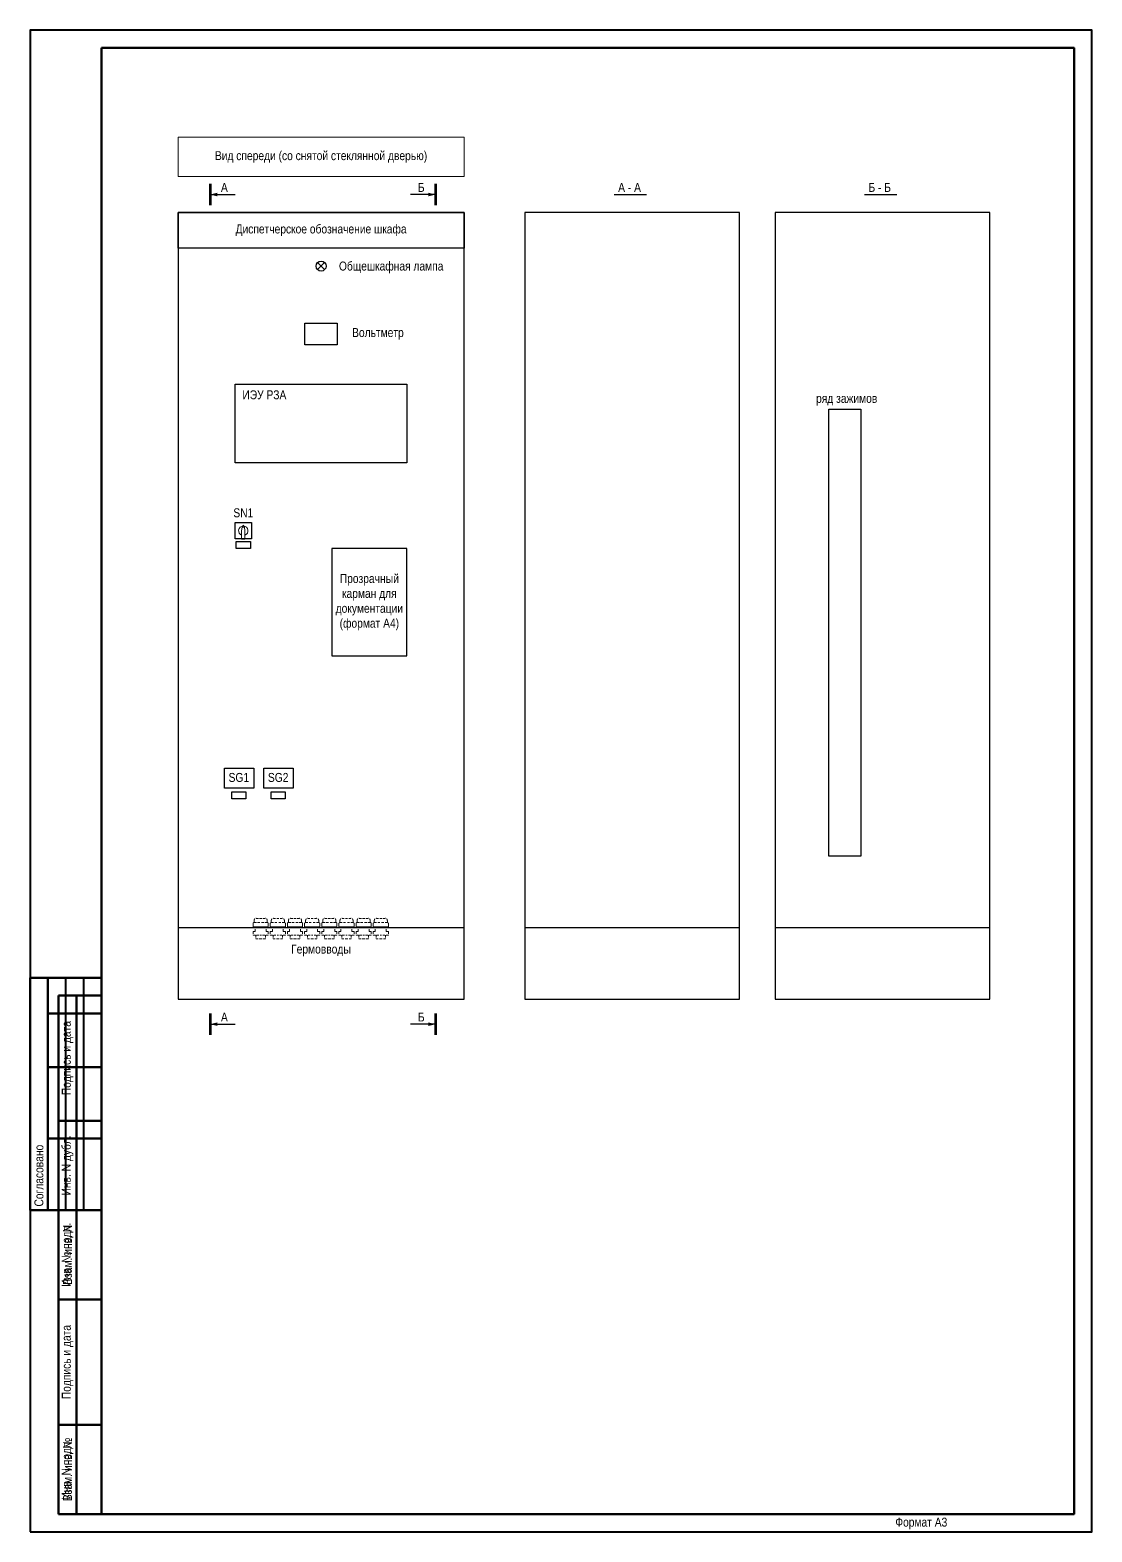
# Model space of a CAD drawing. Header units: millimetres. Extents: x 2179 to 12176, y -20554 to -12004.
# Drawn here: x 11879 to 12176, y -15681 to -15261 of the extents above; entities that cross this region are included whole.
import ezdxf
from ezdxf.enums import TextEntityAlignment as Align

# ---------------------------------------------------------------- set-up
doc = ezdxf.new("R2010")
doc.units = ezdxf.units.MM
doc.linetypes.add('Standard', pattern=[0])
doc.linetypes.add('штриховая2', pattern=[9.525, 6.35, -3.175])
doc.layers.add('Free_graphics', color=56, linetype='Continuous')
doc.layers.add('Основная', color=7, linetype='Continuous', lineweight=30)
doc.layers.add('Толстая', color=7, linetype='Continuous', lineweight=53)
doc.layers.add('Рамка внешняя', color=8, linetype='Continuous', lineweight=40, plot=False)
doc.styles.add('2.5_Gost_RD', font='ARIALN.TTF', dxfattribs={"height": 2.5})
doc.styles.add('Narrow', font='ARIALN.TTF')
doc.styles.get("Standard").update_dxf_attribs({"font": 'ARIALN.TTF'})
doc.styles.add('Компоновка', font='ARIALN.TTF', dxfattribs={"height": 2.5})

# ---------------------------------------------------------------- blocks, each defined once
blk = doc.blocks.new('*T86')
at = {"color": 0, "linetype": 'ByBlock', "lineweight": 50, "transparency": 16777216}
for p, q in [((0, 0), (0, 85)), ((0, 85), (12, 85)), ((5, 0), (5, 85)), ((12, 0), (12, 85)), ((0, 60), (12, 60)), ((0, 25), (12, 25)), ((0, 0), (12, 0))]:
    blk.add_line(p, q, dxfattribs=at)
at = {"color": 0, "transparency": 16777216, "char_height": 2.5, "attachment_point": 5, "rotation": 90, "style": '2.5_Gost_RD'}
for s, insert, width in [('Инв. № подл.', (2.5, 72.5), 23), ('Подпись и дата', (2.5, 42.5), 33), ('Взам. инв. №', (2.5, 12.5), 23)]:
    blk.add_mtext(s, dxfattribs=dict(at, insert=insert, width=width))
blk = doc.blocks.new('*T87')
at = {"color": 0, "linetype": 'ByBlock', "lineweight": 50, "transparency": 16777216}
for p, q in [((0, 0), (0, 65)), ((0, 65), (20, 65)), ((5, 0), (5, 65)), ((20, 0), (20, 65)), ((5, 55), (20, 55)), ((5, 40), (20, 40)), ((5, 20), (20, 20)), ((0, 0), (20, 0))]:
    blk.add_line(p, q, dxfattribs=at)
at = {"color": 0, "linetype": 'ByBlock', "lineweight": -2, "transparency": 16777216}
for p, q in [((10, 0), (10, 65)), ((15, 0), (15, 65))]:
    blk.add_line(p, q, dxfattribs=at)
at = {"color": 0, "transparency": 16777216, "insert": (2.5, 1), "char_height": 2.5, "width": 63, "attachment_point": 4, "rotation": 90, "style": '2.5_Gost_RD'}
blk.add_mtext('Согласовано', dxfattribs=at)
blk = doc.blocks.new('*T88')
at = {"color": 0, "linetype": 'ByBlock', "lineweight": 50, "transparency": 16777216}
for p, q in [((0, 0), (0, 145)), ((0, 145), (12, 145)), ((5, 0), (5, 145)), ((12, 0), (12, 145)), ((0, 110), (12, 110)), ((0, 85), (12, 85)), ((0, 60), (12, 60)), ((0, 25), (12, 25)), ((0, 0), (12, 0))]:
    blk.add_line(p, q, dxfattribs=at)
at = {"color": 0, "transparency": 16777216, "char_height": 2.5, "attachment_point": 5, "rotation": 90, "style": '2.5_Gost_RD'}
for s, insert, width in [('{\\C256;Подпись и дата}', (2.5, 127.5), 33), ('{\\C256;Инв. N дубл.}', (2.5, 97.5), 23), ('{\\C256;Взам. инв. N}', (2.5, 72.5), 23), ('Подпись и дата', (2.5, 42.5), 33), ('Инв. N подл.', (2.5, 12.5), 23)]:
    blk.add_mtext(s, dxfattribs=dict(at, insert=insert, width=width))
blk = doc.blocks.new('*U85')
blk.add_lwpolyline([(0, 0), (297, 0), (297, 420), (0, 420)], close=True)
at = {"lineweight": 50}
blk.add_lwpolyline([(20, 415), (292, 415), (292, 5), (20, 5)], close=True, dxfattribs=at)
for name, p in [('*T87', (0, 90)), ('*T88', (8, 5)), ('*T86', (8, 5))]:
    blk.add_blockref(name, p)
at = {"style": '2.5_Gost_RD', "flags": 8}
blk.add_attdef('ФОРМАТ', text='', height=2.5, dxfattribs=at).set_placement((242, 4), align=Align.TOP_LEFT)
blk = doc.blocks.new('*T160')
at = {"layer": 'Defpoints', "color": 8, "linetype": 'ByBlock', "lineweight": 0, "transparency": 16777216}
for p, q in [((0, 0), (80, 0)), ((0, 0), (0, -11)), ((80, 0), (80, -11)), ((0, -11), (80, -11))]:
    blk.add_line(p, q, dxfattribs=at)
at = {"layer": 'Основная', "color": 0, "transparency": 16777216, "insert": (40, -5.5), "char_height": 2.5, "width": 78, "attachment_point": 5}
blk.add_mtext('Вид спереди (со снятой стеклянной дверью) ', dxfattribs=at)
blk = doc.blocks.new('Переключатель')
at = {"ltscale": 0.35}
blk.add_line((-0.46875, -2.25), (0.46875, -2.25), dxfattribs=at)
blk.add_lwpolyline([(-2.25, 2.25), (2.25, 2.25), (2.25, -2.25), (-2.25, -2.25)], close=True, dxfattribs=at)
at = {"layer": 'Free_graphics', "color": 0, "linetype": 'Standard', "lineweight": 9}
for p, q in [((-0.46875, 0), (-0.328125, 0.9375)), ((-0.46875, -2.25), (-0.46875, 0)), ((-0.328125, 0.9375), (0, 1.5)), ((-0.328125, 0.9375), (0.328125, 0.9375)), ((0.328125, 0.9375), (0, 1.5)), ((0.46875, 0), (0.328125, 0.9375)), ((0.46875, -2.25), (0.46875, 0))]:
    blk.add_line(p, q, dxfattribs=at)
for radius, start, end in [(1.317188, 95, 249), (1.314375, 291, 85)]:
    blk.add_arc((0, 0), radius, start, end, dxfattribs=at)

msp = doc.modelspace()

# ---------------------------------------------------------------- linework, layer by layer
at = {"linetype": 'штриховая2', "lineweight": 13, "ltscale": 0.1}
for p, q in [((11941.68, -15510.08), (11941.68, -15510.56)), ((11941.68, -15510.56), (11943.5, -15510.56)), ((11942.26, -15509.41), (11943.5, -15509.41)), ((11944.75, -15509.41), (11943.5, -15509.41)), ((11945.33, -15510.56), (11943.5, -15510.56)), ((11945.33, -15510.08), (11945.33, -15510.56)), ((11946.48, -15510.08), (11946.48, -15510.56)), ((11946.48, -15510.56), (11948.3, -15510.56)), ((11947.06, -15509.41), (11948.3, -15509.41)), ((11949.55, -15509.41), (11948.3, -15509.41)), ((11950.13, -15510.56), (11948.3, -15510.56)), ((11950.13, -15510.08), (11950.13, -15510.56)), ((11951.28, -15510.08), (11951.28, -15510.56)), ((11951.28, -15510.56), (11953.1, -15510.56)), ((11951.86, -15509.41), (11953.1, -15509.41)), ((11954.35, -15509.41), (11953.1, -15509.41)), ((11954.93, -15510.56), (11953.1, -15510.56)), ((11954.93, -15510.08), (11954.93, -15510.56)), ((11956.08, -15510.08), (11956.08, -15510.56)), ((11956.08, -15510.56), (11957.9, -15510.56)), ((11956.66, -15509.41), (11957.9, -15509.41)), ((11959.15, -15509.41), (11957.9, -15509.41)), ((11959.73, -15510.56), (11957.9, -15510.56)), ((11959.73, -15510.08), (11959.73, -15510.56)), ((11960.88, -15510.08), (11960.88, -15510.56)), ((11960.88, -15510.56), (11962.7, -15510.56)), ((11961.46, -15509.41), (11962.7, -15509.41)), ((11963.95, -15509.41), (11962.7, -15509.41)), ((11964.53, -15510.56), (11962.7, -15510.56)), ((11964.53, -15510.08), (11964.53, -15510.56)), ((11965.68, -15510.08), (11965.68, -15510.56)), ((11965.68, -15510.56), (11967.5, -15510.56)), ((11966.26, -15509.41), (11967.5, -15509.41)), ((11968.75, -15509.41), (11967.5, -15509.41)), ((11969.33, -15510.56), (11967.5, -15510.56)), ((11969.33, -15510.08), (11969.33, -15510.56)), ((11970.48, -15510.08), (11970.48, -15510.56)), ((11970.48, -15510.56), (11972.3, -15510.56)), ((11971.06, -15509.41), (11972.3, -15509.41)), ((11973.55, -15509.41), (11972.3, -15509.41)), ((11974.13, -15510.56), (11972.3, -15510.56)), ((11974.13, -15510.08), (11974.13, -15510.56)), ((11975.28, -15510.08), (11975.28, -15510.56)), ((11975.28, -15510.56), (11977.1, -15510.56)), ((11975.86, -15509.41), (11977.1, -15509.41)), ((11978.35, -15509.41), (11977.1, -15509.41)), ((11978.93, -15510.56), (11977.1, -15510.56)), ((11978.93, -15510.08), (11978.93, -15510.56)), ((11941.39, -15510.75), (11941.39, -15512)), ((11941.39, -15512), (11941.39, -15510.75)), ((11941.39, -15513.06), (11941.39, -15514.11)), ((11941.39, -15513.06), (11941.97, -15513.06)), ((11941.39, -15514.11), (11943.5, -15514.11)), ((11941.97, -15513.06), (11941.97, -15512)), ((11942.16, -15514.11), (11942.16, -15515.17)), ((11945.62, -15514.11), (11943.5, -15514.11)), ((11944.85, -15514.11), (11944.85, -15515.17)), ((11945.04, -15513.06), (11945.04, -15512)), ((11945.62, -15513.06), (11945.04, -15513.06)), ((11945.62, -15510.75), (11945.62, -15512)), ((11945.62, -15512), (11945.62, -15510.75)), ((11945.62, -15513.06), (11945.62, -15514.11)), ((11946.19, -15513.06), (11946.19, -15514.11)), ((11946.19, -15513.06), (11946.77, -15513.06)), ((11946.19, -15514.11), (11948.3, -15514.11)), ((11946.77, -15513.06), (11946.77, -15512)), ((11946.96, -15514.11), (11946.96, -15515.17)), ((11950.42, -15514.11), (11948.3, -15514.11)), ((11949.65, -15514.11), (11949.65, -15515.17)), ((11949.84, -15513.06), (11949.84, -15512)), ((11950.42, -15513.06), (11949.84, -15513.06)), ((11950.42, -15510.75), (11950.42, -15512)), ((11950.42, -15512), (11950.42, -15510.75)), ((11950.42, -15513.06), (11950.42, -15514.11)), ((11950.99, -15510.75), (11950.99, -15512)), ((11950.99, -15512), (11950.99, -15510.75)), ((11950.99, -15513.06), (11950.99, -15514.11)), ((11950.99, -15513.06), (11951.57, -15513.06)), ((11950.99, -15514.11), (11953.1, -15514.11)), ((11951.57, -15513.06), (11951.57, -15512)), ((11951.76, -15514.11), (11951.76, -15515.17)), ((11955.22, -15514.11), (11953.1, -15514.11)), ((11954.45, -15514.11), (11954.45, -15515.17)), ((11954.64, -15513.06), (11954.64, -15512)), ((11955.22, -15513.06), (11954.64, -15513.06)), ((11955.22, -15510.75), (11955.22, -15512)), ((11955.22, -15512), (11955.22, -15510.75)), ((11955.22, -15513.06), (11955.22, -15514.11)), ((11955.79, -15510.75), (11955.79, -15512)), ((11955.79, -15512), (11955.79, -15510.75)), ((11955.79, -15513.06), (11955.79, -15514.11)), ((11955.79, -15513.06), (11956.37, -15513.06)), ((11955.79, -15514.11), (11957.9, -15514.11)), ((11956.37, -15513.06), (11956.37, -15512)), ((11956.56, -15514.11), (11956.56, -15515.17)), ((11960.02, -15514.11), (11957.9, -15514.11)), ((11959.25, -15514.11), (11959.25, -15515.17)), ((11959.44, -15513.06), (11959.44, -15512)), ((11960.02, -15513.06), (11959.44, -15513.06)), ((11960.02, -15510.75), (11960.02, -15512)), ((11960.02, -15512), (11960.02, -15510.75)), ((11960.02, -15513.06), (11960.02, -15514.11)), ((11960.59, -15510.75), (11960.59, -15512)), ((11960.59, -15512), (11960.59, -15510.75)), ((11960.59, -15510.75), (11960.59, -15512)), ((11960.59, -15512), (11960.59, -15510.75)), ((11960.59, -15513.06), (11960.59, -15514.11)), ((11960.59, -15513.06), (11961.17, -15513.06)), ((11960.59, -15513.06), (11960.59, -15514.11)), ((11960.59, -15514.11), (11962.7, -15514.11)), ((11961.17, -15513.06), (11961.17, -15512)), ((11961.36, -15514.11), (11961.36, -15515.17)), ((11964.82, -15514.11), (11962.7, -15514.11)), ((11964.05, -15514.11), (11964.05, -15515.17)), ((11964.24, -15513.06), (11964.24, -15512)), ((11964.82, -15513.06), (11964.24, -15513.06)), ((11964.82, -15510.75), (11964.82, -15512)), ((11964.82, -15512), (11964.82, -15510.75)), ((11964.82, -15513.06), (11964.82, -15514.11)), ((11965.39, -15510.75), (11965.39, -15512)), ((11965.39, -15512), (11965.39, -15510.75)), ((11965.39, -15513.06), (11965.39, -15514.11)), ((11965.39, -15513.06), (11965.97, -15513.06)), ((11965.39, -15514.11), (11967.5, -15514.11)), ((11965.97, -15513.06), (11965.97, -15512)), ((11966.16, -15514.11), (11966.16, -15515.17)), ((11969.62, -15514.11), (11967.5, -15514.11)), ((11968.85, -15514.11), (11968.85, -15515.17)), ((11969.04, -15513.06), (11969.04, -15512)), ((11969.62, -15513.06), (11969.04, -15513.06)), ((11969.62, -15510.75), (11969.62, -15512)), ((11969.62, -15512), (11969.62, -15510.75)), ((11969.62, -15513.06), (11969.62, -15514.11)), ((11970.19, -15510.75), (11970.19, -15512)), ((11970.19, -15512), (11970.19, -15510.75)), ((11970.19, -15513.06), (11970.19, -15514.11)), ((11970.19, -15513.06), (11970.77, -15513.06)), ((11970.19, -15514.11), (11972.3, -15514.11)), ((11970.77, -15513.06), (11970.77, -15512)), ((11970.96, -15514.11), (11970.96, -15515.17)), ((11974.42, -15514.11), (11972.3, -15514.11)), ((11973.65, -15514.11), (11973.65, -15515.17)), ((11973.84, -15513.06), (11973.84, -15512)), ((11974.42, -15513.06), (11973.84, -15513.06)), ((11974.42, -15510.75), (11974.42, -15512)), ((11974.42, -15512), (11974.42, -15510.75)), ((11974.42, -15513.06), (11974.42, -15514.11)), ((11974.99, -15510.75), (11974.99, -15512)), ((11974.99, -15512), (11974.99, -15510.75)), ((11974.99, -15513.06), (11974.99, -15514.11)), ((11974.99, -15513.06), (11975.57, -15513.06)), ((11974.99, -15514.11), (11977.1, -15514.11)), ((11975.57, -15513.06), (11975.57, -15512)), ((11975.76, -15514.11), (11975.76, -15515.17)), ((11979.22, -15514.11), (11977.1, -15514.11)), ((11978.45, -15514.11), (11978.45, -15515.17)), ((11978.64, -15513.06), (11978.64, -15512)), ((11979.22, -15513.06), (11978.64, -15513.06)), ((11979.22, -15510.75), (11979.22, -15512)), ((11979.22, -15512), (11979.22, -15510.75)), ((11979.22, -15513.06), (11979.22, -15514.11)), ((11942.16, -15515.17), (11943.5, -15515.17)), ((11944.85, -15515.17), (11943.5, -15515.17)), ((11946.96, -15515.17), (11948.3, -15515.17)), ((11949.65, -15515.17), (11948.3, -15515.17)), ((11951.76, -15515.17), (11953.1, -15515.17)), ((11954.45, -15515.17), (11953.1, -15515.17)), ((11956.56, -15515.17), (11957.9, -15515.17)), ((11959.25, -15515.17), (11957.9, -15515.17)), ((11961.36, -15515.17), (11962.7, -15515.17)), ((11964.05, -15515.17), (11962.7, -15515.17)), ((11966.16, -15515.17), (11967.5, -15515.17)), ((11968.85, -15515.17), (11967.5, -15515.17)), ((11970.96, -15515.17), (11972.3, -15515.17)), ((11973.65, -15515.17), (11972.3, -15515.17)), ((11975.76, -15515.17), (11977.1, -15515.17)), ((11978.45, -15515.17), (11977.1, -15515.17))]:
    msp.add_line(p, q, dxfattribs=at)
for points in [[(11941.39, -15510.75), (11941.43, -15510.7), (11941.49, -15510.64), (11941.54, -15510.6), (11941.59, -15510.58), (11941.65, -15510.57), (11941.68, -15510.56)], [(11941.68, -15510.08), (11941.69, -15509.9), (11941.73, -15509.77), (11941.78, -15509.64), (11941.87, -15509.53), (11941.98, -15509.46), (11942.13, -15509.41), (11942.35, -15509.41)], [(11945.33, -15510.08), (11945.32, -15509.9), (11945.28, -15509.77), (11945.23, -15509.64), (11945.14, -15509.53), (11945.03, -15509.46), (11944.88, -15509.41), (11944.66, -15509.41)], [(11945.62, -15510.75), (11945.58, -15510.7), (11945.52, -15510.64), (11945.47, -15510.6), (11945.42, -15510.58), (11945.36, -15510.57), (11945.33, -15510.56)], [(11946.19, -15510.75), (11946.23, -15510.7), (11946.29, -15510.64), (11946.34, -15510.6), (11946.39, -15510.58), (11946.45, -15510.57), (11946.48, -15510.56)], [(11946.48, -15510.08), (11946.49, -15509.9), (11946.53, -15509.77), (11946.58, -15509.64), (11946.67, -15509.53), (11946.78, -15509.46), (11946.93, -15509.41), (11947.15, -15509.41)], [(11950.13, -15510.08), (11950.12, -15509.9), (11950.08, -15509.77), (11950.03, -15509.64), (11949.94, -15509.53), (11949.83, -15509.46), (11949.68, -15509.41), (11949.46, -15509.41)], [(11950.42, -15510.75), (11950.38, -15510.7), (11950.32, -15510.64), (11950.27, -15510.6), (11950.22, -15510.58), (11950.16, -15510.57), (11950.13, -15510.56)], [(11950.99, -15510.75), (11951.03, -15510.7), (11951.09, -15510.64), (11951.14, -15510.6), (11951.19, -15510.58), (11951.25, -15510.57), (11951.28, -15510.56)], [(11951.28, -15510.08), (11951.29, -15509.9), (11951.33, -15509.77), (11951.38, -15509.64), (11951.47, -15509.53), (11951.58, -15509.46), (11951.73, -15509.41), (11951.95, -15509.41)], [(11954.93, -15510.08), (11954.92, -15509.9), (11954.88, -15509.77), (11954.83, -15509.64), (11954.74, -15509.53), (11954.63, -15509.46), (11954.48, -15509.41), (11954.26, -15509.41)], [(11955.22, -15510.75), (11955.18, -15510.7), (11955.12, -15510.64), (11955.07, -15510.6), (11955.02, -15510.58), (11954.96, -15510.57), (11954.93, -15510.56)], [(11955.79, -15510.75), (11955.83, -15510.7), (11955.89, -15510.64), (11955.94, -15510.6), (11955.99, -15510.58), (11956.05, -15510.57), (11956.08, -15510.56)], [(11956.08, -15510.08), (11956.09, -15509.9), (11956.13, -15509.77), (11956.18, -15509.64), (11956.27, -15509.53), (11956.38, -15509.46), (11956.53, -15509.41), (11956.75, -15509.41)], [(11959.73, -15510.08), (11959.72, -15509.9), (11959.68, -15509.77), (11959.63, -15509.64), (11959.54, -15509.53), (11959.43, -15509.46), (11959.28, -15509.41), (11959.06, -15509.41)], [(11960.02, -15510.75), (11959.98, -15510.7), (11959.92, -15510.64), (11959.87, -15510.6), (11959.82, -15510.58), (11959.76, -15510.57), (11959.73, -15510.56)], [(11960.59, -15510.75), (11960.63, -15510.7), (11960.69, -15510.64), (11960.74, -15510.6), (11960.79, -15510.58), (11960.85, -15510.57), (11960.88, -15510.56)], [(11960.88, -15510.08), (11960.89, -15509.9), (11960.93, -15509.77), (11960.98, -15509.64), (11961.07, -15509.53), (11961.18, -15509.46), (11961.33, -15509.41), (11961.55, -15509.41)], [(11964.53, -15510.08), (11964.52, -15509.9), (11964.48, -15509.77), (11964.43, -15509.64), (11964.34, -15509.53), (11964.23, -15509.46), (11964.08, -15509.41), (11963.86, -15509.41)], [(11964.82, -15510.75), (11964.78, -15510.7), (11964.72, -15510.64), (11964.67, -15510.6), (11964.62, -15510.58), (11964.56, -15510.57), (11964.53, -15510.56)], [(11965.39, -15510.75), (11965.43, -15510.7), (11965.49, -15510.64), (11965.54, -15510.6), (11965.59, -15510.58), (11965.65, -15510.57), (11965.68, -15510.56)], [(11965.68, -15510.08), (11965.69, -15509.9), (11965.73, -15509.77), (11965.78, -15509.64), (11965.87, -15509.53), (11965.98, -15509.46), (11966.13, -15509.41), (11966.35, -15509.41)], [(11969.33, -15510.08), (11969.32, -15509.9), (11969.28, -15509.77), (11969.23, -15509.64), (11969.14, -15509.53), (11969.03, -15509.46), (11968.88, -15509.41), (11968.66, -15509.41)], [(11969.62, -15510.75), (11969.58, -15510.7), (11969.52, -15510.64), (11969.47, -15510.6), (11969.42, -15510.58), (11969.36, -15510.57), (11969.33, -15510.56)], [(11970.19, -15510.75), (11970.23, -15510.7), (11970.29, -15510.64), (11970.34, -15510.6), (11970.39, -15510.58), (11970.45, -15510.57), (11970.48, -15510.56)], [(11970.48, -15510.08), (11970.49, -15509.9), (11970.53, -15509.77), (11970.58, -15509.64), (11970.67, -15509.53), (11970.78, -15509.46), (11970.93, -15509.41), (11971.15, -15509.41)], [(11974.13, -15510.08), (11974.12, -15509.9), (11974.08, -15509.77), (11974.03, -15509.64), (11973.94, -15509.53), (11973.83, -15509.46), (11973.68, -15509.41), (11973.46, -15509.41)], [(11974.42, -15510.75), (11974.38, -15510.7), (11974.32, -15510.64), (11974.27, -15510.6), (11974.22, -15510.58), (11974.16, -15510.57), (11974.13, -15510.56)], [(11974.99, -15510.75), (11975.03, -15510.7), (11975.09, -15510.64), (11975.14, -15510.6), (11975.19, -15510.58), (11975.25, -15510.57), (11975.28, -15510.56)], [(11975.28, -15510.08), (11975.29, -15509.9), (11975.33, -15509.77), (11975.38, -15509.64), (11975.47, -15509.53), (11975.58, -15509.46), (11975.73, -15509.41), (11975.95, -15509.41)], [(11978.93, -15510.08), (11978.92, -15509.9), (11978.88, -15509.77), (11978.83, -15509.64), (11978.74, -15509.53), (11978.63, -15509.46), (11978.48, -15509.41), (11978.26, -15509.41)], [(11979.22, -15510.75), (11979.18, -15510.7), (11979.12, -15510.64), (11979.07, -15510.6), (11979.02, -15510.58), (11978.96, -15510.57), (11978.93, -15510.56)]]:
    msp.add_spline(points, degree=3, dxfattribs=at)
at = {"layer": 'Основная', "ltscale": 100}
msp.add_line((11920.4, -15512), (12000.4, -15512), dxfattribs=at)
at = {"layer": 'Основная', "linetype": 'штриховая2', "lineweight": 13, "ltscale": 1000}
for p, q in [((11941.39, -15511.81), (11943.5, -15511.81)), ((11941.39, -15512), (11943.5, -15512)), ((11941.97, -15512), (11941.39, -15512)), ((11945.62, -15511.81), (11943.5, -15511.81)), ((11945.62, -15512), (11943.5, -15512)), ((11945.04, -15512), (11945.62, -15512)), ((11946.19, -15510.75), (11946.19, -15512)), ((11946.19, -15512), (11946.19, -15510.75)), ((11946.19, -15511.81), (11948.3, -15511.81)), ((11946.19, -15512), (11948.3, -15512)), ((11946.77, -15512), (11946.19, -15512)), ((11950.42, -15511.81), (11948.3, -15511.81)), ((11950.42, -15512), (11948.3, -15512)), ((11949.84, -15512), (11950.42, -15512)), ((11950.99, -15511.81), (11953.1, -15511.81)), ((11950.99, -15512), (11953.1, -15512)), ((11951.57, -15512), (11950.99, -15512)), ((11955.22, -15511.81), (11953.1, -15511.81)), ((11955.22, -15512), (11953.1, -15512)), ((11954.64, -15512), (11955.22, -15512)), ((11955.79, -15511.81), (11957.9, -15511.81)), ((11955.79, -15512), (11957.9, -15512)), ((11956.37, -15512), (11955.79, -15512)), ((11960.02, -15511.81), (11957.9, -15511.81)), ((11960.02, -15512), (11957.9, -15512)), ((11959.44, -15512), (11960.02, -15512)), ((11960.59, -15511.81), (11962.7, -15511.81)), ((11960.59, -15512), (11962.7, -15512)), ((11961.17, -15512), (11960.59, -15512)), ((11964.82, -15511.81), (11962.7, -15511.81)), ((11964.82, -15512), (11962.7, -15512)), ((11964.24, -15512), (11964.82, -15512)), ((11965.39, -15511.81), (11967.5, -15511.81)), ((11965.39, -15512), (11967.5, -15512)), ((11965.97, -15512), (11965.39, -15512)), ((11969.62, -15511.81), (11967.5, -15511.81)), ((11969.62, -15512), (11967.5, -15512)), ((11969.04, -15512), (11969.62, -15512)), ((11970.19, -15511.81), (11972.3, -15511.81)), ((11970.19, -15512), (11972.3, -15512)), ((11970.77, -15512), (11970.19, -15512)), ((11974.42, -15511.81), (11972.3, -15511.81)), ((11974.42, -15512), (11972.3, -15512)), ((11973.84, -15512), (11974.42, -15512)), ((11974.99, -15511.81), (11977.1, -15511.81)), ((11974.99, -15512), (11977.1, -15512)), ((11975.57, -15512), (11974.99, -15512)), ((11979.22, -15511.81), (11977.1, -15511.81)), ((11979.22, -15512), (11977.1, -15512)), ((11978.64, -15512), (11979.22, -15512))]:
    msp.add_line(p, q, dxfattribs=at)
at = {"layer": 'Основная', "ltscale": 100}
for points in [[(11929.4, -15307, 0, 1, 0), (11931.4, -15307, 0, 0, 0)], [(11992.4, -15307, 0, 1, 0), (11990.4, -15307, 0, 0, 0)], [(11929.4, -15539, 0, 1, 0), (11931.4, -15539, 0, 0, 0)], [(11992.4, -15539, 0, 1, 0), (11990.4, -15539, 0, 0, 0)]]:
    msp.add_lwpolyline(points, format="xyseb", dxfattribs=at)
for points in [[(11929.4, -15307), (11936.4, -15307)], [(11992.4, -15307), (11985.4, -15307)], [(12042.4, -15307), (12051.4, -15307)], [(12112.4, -15307), (12121.4, -15307)], [(11959.4, -15326), (11961.4, -15328)], [(11959.4, -15328), (11961.4, -15326)], [(11959.4, -15326), (11961.4, -15328)], [(11959.4, -15328), (11961.4, -15326)], [(12017.4, -15512), (12077.4, -15512)], [(12087.4, -15512), (12147.4, -15512)], [(11929.4, -15539), (11936.4, -15539)], [(11992.4, -15539), (11985.4, -15539)]]:
    msp.add_lwpolyline(points, dxfattribs=at)
at = {"layer": 'Основная'}
for points in [[(11920.4, -15532), (12000.4, -15532), (12000.4, -15312), (11920.4, -15312)], [(12077.4, -15312), (12017.4, -15312), (12017.4, -15532), (12077.4, -15532)], [(12147.4, -15312), (12087.4, -15312), (12087.4, -15532), (12147.4, -15532)], [(11955.9, -15343), (11964.9, -15343), (11964.9, -15349), (11955.9, -15349)], [(11936.4, -15360), (11984.4, -15360), (11984.4, -15382), (11936.4, -15382)], [(12102.4, -15367), (12111.4, -15367), (12111.4, -15492), (12102.4, -15492)], [(11936.65, -15404), (11940.65, -15404), (11940.65, -15406), (11936.65, -15406)], [(11963.4, -15436), (11984.4, -15436), (11984.4, -15406), (11963.4, -15406)], [(11935.4, -15474), (11939.4, -15474), (11939.4, -15476), (11935.4, -15476)], [(11946.4, -15474), (11950.4, -15474), (11950.4, -15476), (11946.4, -15476)]]:
    msp.add_lwpolyline(points, close=True, dxfattribs=at)
at = {"layer": 'Основная', "ltscale": 100}
msp.add_lwpolyline([(11920.4, -15312), (12000.4, -15312), (12000.4, -15322), (11920.4, -15322)], close=True, dxfattribs=at)
at = {"layer": 'Основная', "ltscale": 0.35}
for points in [[(11933.4, -15467.4), (11941.6, -15467.4), (11941.6, -15473), (11933.4, -15473)], [(11944.4, -15467.4), (11952.6, -15467.4), (11952.6, -15473), (11944.4, -15473)]]:
    msp.add_lwpolyline(points, close=True, dxfattribs=at)
msp.add_circle((11960.4, -15327), 1.41, dxfattribs=at)
msp.add_circle((11960.4, -15327), 1.41, dxfattribs=at)
at = {"layer": 'Толстая', "ltscale": 100}
for points in [[(11929.4, -15304), (11929.4, -15310)], [(11992.4, -15304), (11992.4, -15310)], [(11929.4, -15536), (11929.4, -15542)], [(11992.4, -15536), (11992.4, -15542)]]:
    msp.add_lwpolyline(points, dxfattribs=at)

# ---------------------------------------------------------------- block references
msp.add_blockref('*T160', (11920.4, -15291))
at = {"layer": 'Основная', "ltscale": 0.35}
msp.add_blockref('Переключатель', (11938.65, -15401), dxfattribs=at)
at = {"layer": 'Рамка внешняя'}
msp.add_blockref('*U85', (11879, -15681), dxfattribs=at).add_auto_attribs({'ФОРМАТ': 'Формат А3'})

# ---------------------------------------------------------------- texts
at = {"color": 0, "style": 'Компоновка'}
msp.add_text('Вольтметр', height=2.5, dxfattribs=at).set_placement((11976.3, -15345.59), align=Align.MIDDLE_CENTER)
at = {"layer": 'Основная', "color": 0, "style": 'Narrow'}
for s, p in [('А', (11932.4, -15305)), ('Б', (11987.49, -15305)), ('А - А', (12043.49, -15305)), ('Б - Б', (12113.49, -15305)), ('Общешкафная лампа', (11965.4, -15327)), ('Общешкафная лампа', (11965.4, -15327)), ('ИЭУ РЗА', (11938.4, -15363)), ('А', (11932.4, -15537)), ('Б', (11987.49, -15537))]:
    msp.add_text(s, height=2.5, dxfattribs=at).set_placement(p, align=Align.MIDDLE_LEFT)
for s, p in [('ряд зажимов', (12107.4, -15364)), ('SN1', (11938.65, -15396)), ('Гермовводы', (11960.4, -15518))]:
    msp.add_text(s, height=2.5, dxfattribs=at).set_placement(p, align=Align.MIDDLE_CENTER)
at = {"layer": 'Основная', "style": 'Narrow'}
for s, p in [('SG1', (11937.4, -15470)), ('SG2', (11948.4, -15470))]:
    msp.add_text(s, height=2.5, dxfattribs=at).set_placement(p, align=Align.MIDDLE_CENTER)
at = {"layer": 'Основная', "char_height": 2.5, "attachment_point": 5, "style": 'Narrow'}
for s, insert, width in [('Диспетчерское обозначение шкафа', (11960.4, -15317), 80), ('Прозрачный карман для документации (формат А4)', (11973.9, -15421), 21)]:
    msp.add_mtext(s, dxfattribs=dict(at, insert=insert, width=width))

doc.saveas('drawing.dxf')
